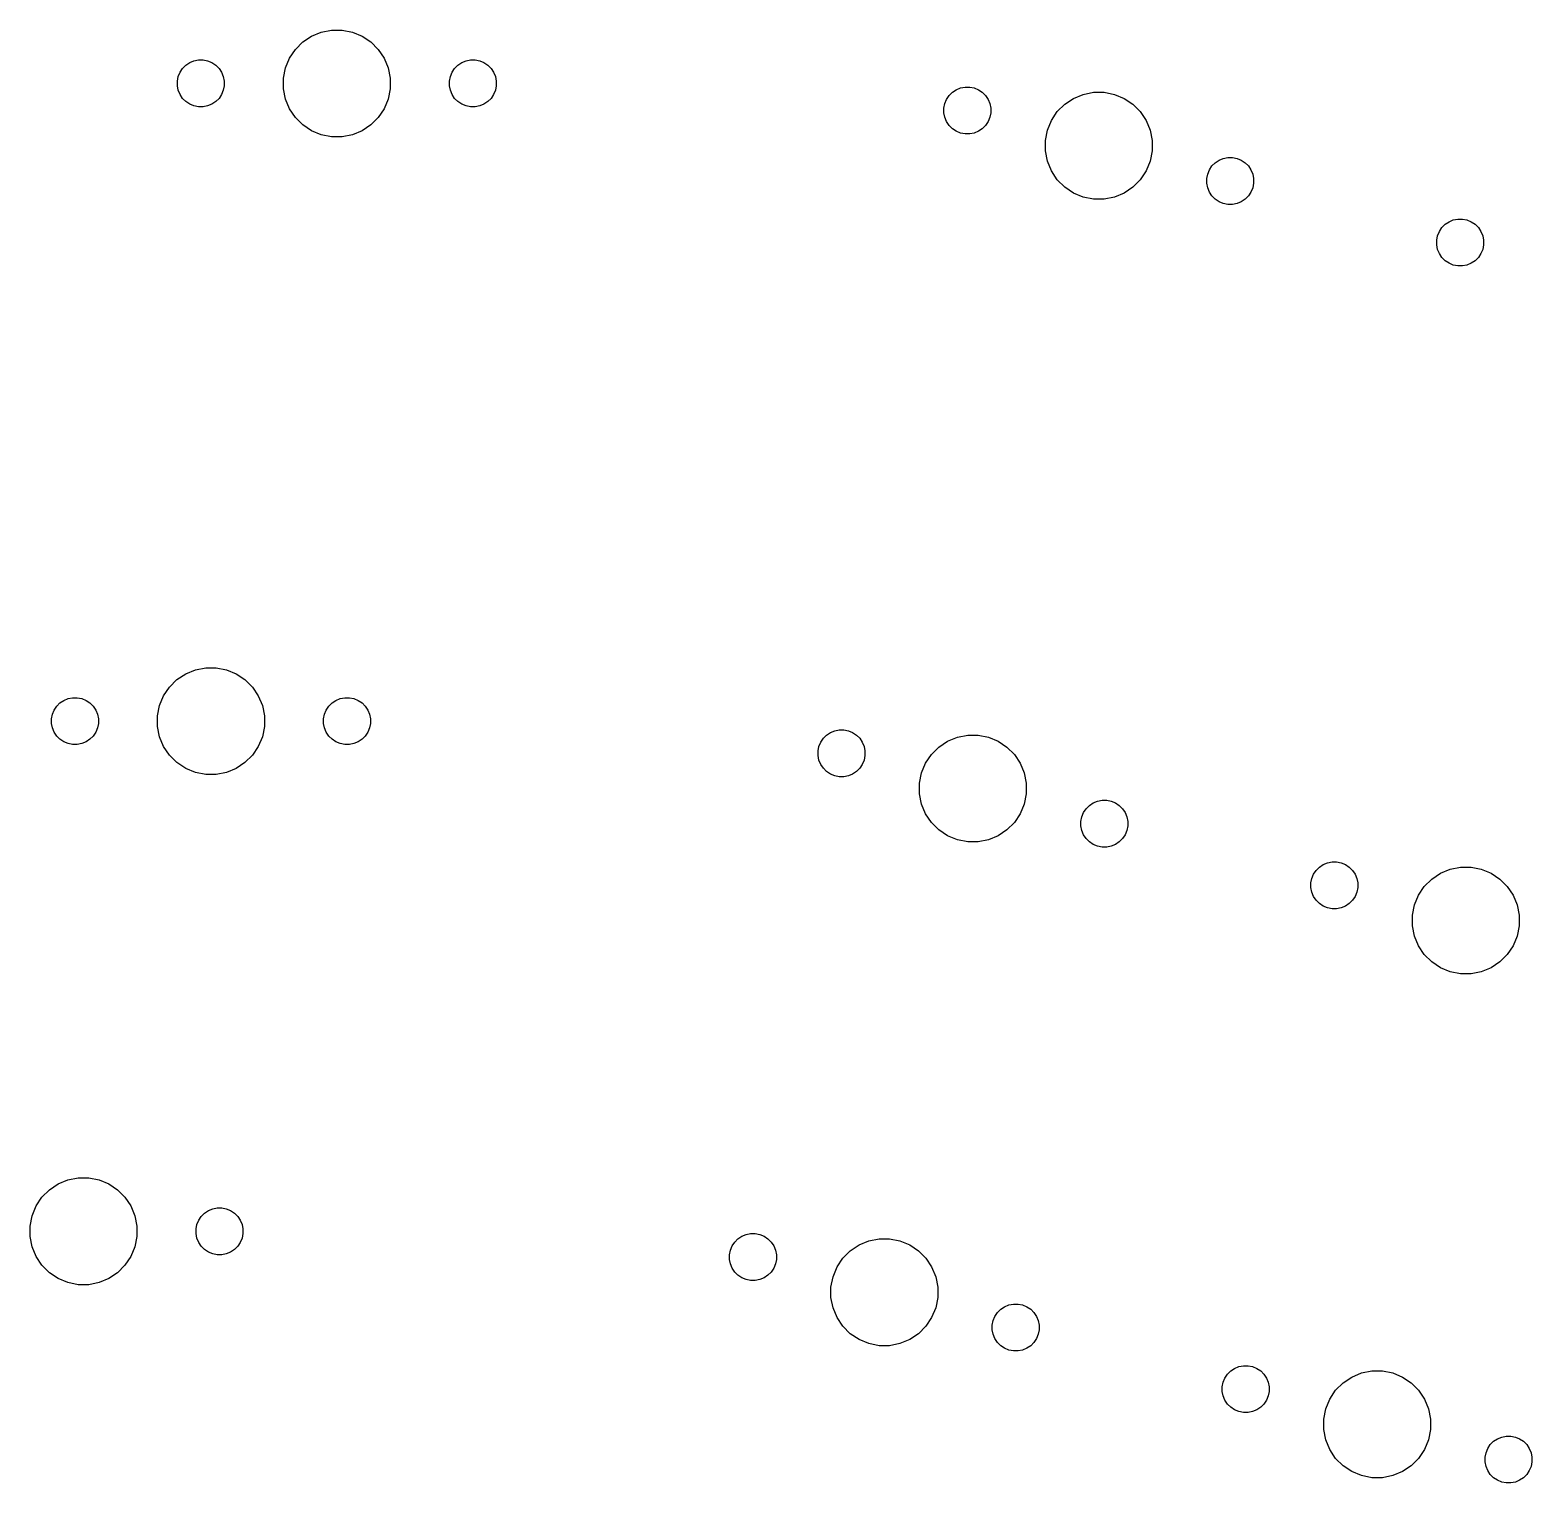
# Model space of a CAD drawing. Extents: x -26.1 to -7.5, y -7.6 to -2.3.
# Drawn here: x -19.169 to -16.961, y -4.59 to -2.454 of the extents above; entities that cross this region are included whole.
import ezdxf

# ---------------------------------------------------------------- set-up
doc = ezdxf.new("R2010")
doc.units = 0
doc.header["$MEASUREMENT"] = 0
doc.layers.add('BLACK', color=7, linetype='CONTINUOUS')

msp = doc.modelspace()

# ---------------------------------------------------------------- linework, layer by layer
at = {"layer": 'BLACK', "linetype": 'CONTINUOUS'}
for p, q in [((-18.7785, -2.48246), (-18.7675, -2.47153)), ((-18.7675, -2.47153), (-18.7547, -2.46293)), ((-18.7547, -2.46293), (-18.7404, -2.45702)), ((-18.7404, -2.45702), (-18.7252, -2.454)), ((-18.7252, -2.454), (-18.7098, -2.454)), ((-18.7098, -2.454), (-18.6946, -2.45702)), ((-18.6946, -2.45702), (-18.6803, -2.46293)), ((-18.6803, -2.46293), (-18.6675, -2.47153)), ((-18.6675, -2.47153), (-18.6565, -2.48246)), ((-18.7871, -2.49532), (-18.7785, -2.48246)), ((-18.6565, -2.48246), (-18.6479, -2.49532)), ((-18.9506, -2.52245), (-18.948, -2.51618)), ((-18.948, -2.51618), (-18.9443, -2.51054)), ((-18.9443, -2.51054), (-18.9395, -2.50574)), ((-18.9395, -2.50574), (-18.9338, -2.50197)), ((-18.9338, -2.50197), (-18.9275, -2.49938)), ((-18.9275, -2.49938), (-18.9209, -2.49805)), ((-18.9209, -2.49805), (-18.9141, -2.49805)), ((-18.9141, -2.49805), (-18.9075, -2.49938)), ((-18.9075, -2.49938), (-18.9012, -2.50197)), ((-18.9012, -2.50197), (-18.8955, -2.50574)), ((-18.8955, -2.50574), (-18.8907, -2.51054)), ((-18.8907, -2.51054), (-18.887, -2.51618)), ((-18.887, -2.51618), (-18.8844, -2.52245)), ((-18.796, -2.52477), (-18.793, -2.5096)), ((-18.793, -2.5096), (-18.7871, -2.49532)), ((-18.6479, -2.49532), (-18.642, -2.5096)), ((-18.642, -2.5096), (-18.639, -2.52477)), ((-18.5506, -2.52245), (-18.548, -2.51618)), ((-18.548, -2.51618), (-18.5443, -2.51054)), ((-18.5443, -2.51054), (-18.5395, -2.50574)), ((-18.5395, -2.50574), (-18.5338, -2.50197)), ((-18.5338, -2.50197), (-18.5275, -2.49938)), ((-18.5275, -2.49938), (-18.5209, -2.49805)), ((-18.5209, -2.49805), (-18.5141, -2.49805)), ((-18.5141, -2.49805), (-18.5075, -2.49938)), ((-18.5075, -2.49938), (-18.5012, -2.50197)), ((-18.5012, -2.50197), (-18.4955, -2.50574)), ((-18.4955, -2.50574), (-18.4907, -2.51054)), ((-18.4907, -2.51054), (-18.487, -2.51618)), ((-18.487, -2.51618), (-18.4844, -2.52245)), ((-18.9519, -2.52911), (-18.9506, -2.52245)), ((-18.9519, -2.53589), (-18.9519, -2.52911)), ((-18.9506, -2.54255), (-18.9519, -2.53589)), ((-18.8844, -2.52245), (-18.8831, -2.52911)), ((-18.8831, -2.53589), (-18.8844, -2.54255)), ((-18.8831, -2.52911), (-18.8831, -2.53589)), ((-18.796, -2.54023), (-18.796, -2.52477)), ((-18.639, -2.52477), (-18.639, -2.54023)), ((-18.5519, -2.52911), (-18.5506, -2.52245)), ((-18.5519, -2.53589), (-18.5519, -2.52911)), ((-18.5506, -2.54255), (-18.5519, -2.53589)), ((-18.4844, -2.52245), (-18.4831, -2.52911)), ((-18.4831, -2.53589), (-18.4844, -2.54255)), ((-18.4831, -2.52911), (-18.4831, -2.53589)), ((-17.8006, -2.53915), (-17.794, -2.53782)), ((-17.794, -2.53782), (-17.7872, -2.53782)), ((-17.7872, -2.53782), (-17.7805, -2.53915)), ((-18.948, -2.54882), (-18.9506, -2.54255)), ((-18.9443, -2.55446), (-18.948, -2.54882)), ((-18.9395, -2.55926), (-18.9443, -2.55446)), ((-18.9338, -2.56303), (-18.9395, -2.55926)), ((-18.8955, -2.55926), (-18.9012, -2.56303)), ((-18.8907, -2.55446), (-18.8955, -2.55926)), ((-18.887, -2.54882), (-18.8907, -2.55446)), ((-18.8844, -2.54255), (-18.887, -2.54882)), ((-18.793, -2.5554), (-18.796, -2.54023)), ((-18.7871, -2.56968), (-18.793, -2.5554)), ((-18.642, -2.5554), (-18.6479, -2.56968)), ((-18.639, -2.54023), (-18.642, -2.5554)), ((-18.548, -2.54882), (-18.5506, -2.54255)), ((-18.5443, -2.55446), (-18.548, -2.54882)), ((-18.5395, -2.55926), (-18.5443, -2.55446)), ((-18.5338, -2.56303), (-18.5395, -2.55926)), ((-18.4955, -2.55926), (-18.5012, -2.56303)), ((-18.4907, -2.55446), (-18.4955, -2.55926)), ((-18.487, -2.54882), (-18.4907, -2.55446)), ((-18.4844, -2.54255), (-18.487, -2.54882)), ((-17.8237, -2.56222), (-17.8211, -2.55595)), ((-17.8211, -2.55595), (-17.8173, -2.55031)), ((-17.8173, -2.55031), (-17.8125, -2.54551)), ((-17.8125, -2.54551), (-17.8069, -2.54174)), ((-17.8069, -2.54174), (-17.8006, -2.53915)), ((-17.7805, -2.53915), (-17.7743, -2.54174)), ((-17.7743, -2.54174), (-17.7686, -2.54551)), ((-17.7686, -2.54551), (-17.7638, -2.55031)), ((-17.7638, -2.55031), (-17.76, -2.55595)), ((-17.76, -2.55595), (-17.7575, -2.56222)), ((-17.6474, -2.56306), (-17.6346, -2.55447)), ((-17.6346, -2.55447), (-17.6203, -2.54855)), ((-17.6203, -2.54855), (-17.6051, -2.54554)), ((-17.6051, -2.54554), (-17.5897, -2.54554)), ((-17.5897, -2.54554), (-17.5745, -2.54855)), ((-17.5745, -2.54855), (-17.5602, -2.55447)), ((-17.5602, -2.55447), (-17.5474, -2.56306)), ((-18.9275, -2.56562), (-18.9338, -2.56303)), ((-18.9209, -2.56695), (-18.9275, -2.56562)), ((-18.9141, -2.56695), (-18.9209, -2.56695)), ((-18.9075, -2.56562), (-18.9141, -2.56695)), ((-18.9012, -2.56303), (-18.9075, -2.56562)), ((-18.7785, -2.58254), (-18.7871, -2.56968)), ((-18.7675, -2.59347), (-18.7785, -2.58254)), ((-18.6565, -2.58254), (-18.6675, -2.59347)), ((-18.6479, -2.56968), (-18.6565, -2.58254)), ((-18.5275, -2.56562), (-18.5338, -2.56303)), ((-18.5209, -2.56695), (-18.5275, -2.56562)), ((-18.5141, -2.56695), (-18.5209, -2.56695)), ((-18.5075, -2.56562), (-18.5141, -2.56695)), ((-18.5012, -2.56303), (-18.5075, -2.56562)), ((-17.825, -2.56888), (-17.8237, -2.56222)), ((-17.825, -2.57566), (-17.825, -2.56888)), ((-17.8237, -2.58232), (-17.825, -2.57566)), ((-17.8211, -2.58859), (-17.8237, -2.58232)), ((-17.7575, -2.58232), (-17.76, -2.58859)), ((-17.7575, -2.56222), (-17.7561, -2.56888)), ((-17.7561, -2.57566), (-17.7575, -2.58232)), ((-17.7561, -2.56888), (-17.7561, -2.57566)), ((-17.667, -2.58685), (-17.6584, -2.57399)), ((-17.6584, -2.57399), (-17.6474, -2.56306)), ((-17.5474, -2.56306), (-17.5364, -2.57399)), ((-17.5364, -2.57399), (-17.5278, -2.58685)), ((-18.7547, -2.60207), (-18.7675, -2.59347)), ((-18.7404, -2.60798), (-18.7547, -2.60207)), ((-18.6803, -2.60207), (-18.6946, -2.60798)), ((-18.6675, -2.59347), (-18.6803, -2.60207)), ((-17.8173, -2.59423), (-17.8211, -2.58859)), ((-17.8125, -2.59903), (-17.8173, -2.59423)), ((-17.8069, -2.6028), (-17.8125, -2.59903)), ((-17.8006, -2.6054), (-17.8069, -2.6028)), ((-17.7743, -2.6028), (-17.7805, -2.6054)), ((-17.7686, -2.59903), (-17.7743, -2.6028)), ((-17.7638, -2.59423), (-17.7686, -2.59903)), ((-17.76, -2.58859), (-17.7638, -2.59423)), ((-17.6759, -2.6163), (-17.6729, -2.60114)), ((-17.6729, -2.60114), (-17.667, -2.58685)), ((-17.5278, -2.58685), (-17.5219, -2.60114)), ((-17.5219, -2.60114), (-17.5189, -2.6163)), ((-18.7252, -2.611), (-18.7404, -2.60798)), ((-18.7098, -2.611), (-18.7252, -2.611)), ((-18.6946, -2.60798), (-18.7098, -2.611)), ((-17.794, -2.60672), (-17.8006, -2.6054)), ((-17.7872, -2.60672), (-17.794, -2.60672)), ((-17.7805, -2.6054), (-17.7872, -2.60672)), ((-17.6759, -2.63177), (-17.6759, -2.6163)), ((-17.5189, -2.6163), (-17.5189, -2.63177)), ((-17.6729, -2.64693), (-17.6759, -2.63177)), ((-17.667, -2.66122), (-17.6729, -2.64693)), ((-17.5219, -2.64693), (-17.5278, -2.66122)), ((-17.5189, -2.63177), (-17.5219, -2.64693)), ((-17.431, -2.65384), (-17.4262, -2.64904)), ((-17.4262, -2.64904), (-17.4205, -2.64527)), ((-17.4205, -2.64527), (-17.4143, -2.64267)), ((-17.4143, -2.64267), (-17.4076, -2.64135)), ((-17.4076, -2.64135), (-17.4008, -2.64135)), ((-17.4008, -2.64135), (-17.3942, -2.64267)), ((-17.3942, -2.64267), (-17.3879, -2.64527)), ((-17.3879, -2.64527), (-17.3822, -2.64904)), ((-17.3822, -2.64904), (-17.3774, -2.65384)), ((-17.6584, -2.67408), (-17.667, -2.66122)), ((-17.5278, -2.66122), (-17.5364, -2.67408)), ((-17.4387, -2.67241), (-17.4373, -2.66575)), ((-17.4373, -2.66575), (-17.4347, -2.65948)), ((-17.4347, -2.65948), (-17.431, -2.65384)), ((-17.3774, -2.65384), (-17.3737, -2.65948)), ((-17.3737, -2.65948), (-17.3711, -2.66575)), ((-17.3711, -2.66575), (-17.3698, -2.67241)), ((-17.6474, -2.68501), (-17.6584, -2.67408)), ((-17.6346, -2.6936), (-17.6474, -2.68501)), ((-17.6203, -2.69952), (-17.6346, -2.6936)), ((-17.5602, -2.6936), (-17.5745, -2.69952)), ((-17.5474, -2.68501), (-17.5602, -2.6936)), ((-17.5364, -2.67408), (-17.5474, -2.68501)), ((-17.4387, -2.67919), (-17.4387, -2.67241)), ((-17.4373, -2.68585), (-17.4387, -2.67919)), ((-17.4347, -2.69212), (-17.4373, -2.68585)), ((-17.431, -2.69776), (-17.4347, -2.69212)), ((-17.3737, -2.69212), (-17.3774, -2.69776)), ((-17.3711, -2.68585), (-17.3737, -2.69212)), ((-17.3698, -2.67919), (-17.3711, -2.68585)), ((-17.3698, -2.67241), (-17.3698, -2.67919)), ((-17.6051, -2.70254), (-17.6203, -2.69952)), ((-17.5897, -2.70254), (-17.6051, -2.70254)), ((-17.5745, -2.69952), (-17.5897, -2.70254)), ((-17.4262, -2.70256), (-17.431, -2.69776)), ((-17.4205, -2.70633), (-17.4262, -2.70256)), ((-17.4143, -2.70892), (-17.4205, -2.70633)), ((-17.4076, -2.71025), (-17.4143, -2.70892)), ((-17.4008, -2.71025), (-17.4076, -2.71025)), ((-17.3942, -2.70892), (-17.4008, -2.71025)), ((-17.3879, -2.70633), (-17.3942, -2.70892)), ((-17.3822, -2.70256), (-17.3879, -2.70633)), ((-17.3774, -2.69776), (-17.3822, -2.70256)), ((-17.0881, -2.73963), (-17.0825, -2.73586)), ((-17.0825, -2.73586), (-17.0762, -2.73326)), ((-17.0762, -2.73326), (-17.0695, -2.73194)), ((-17.0695, -2.73194), (-17.0627, -2.73194)), ((-17.0627, -2.73194), (-17.0561, -2.73326)), ((-17.0561, -2.73326), (-17.0498, -2.73586)), ((-17.0498, -2.73586), (-17.0442, -2.73963)), ((-17.1006, -2.76299), (-17.0993, -2.75634)), ((-17.0993, -2.75634), (-17.0967, -2.75007)), ((-17.0967, -2.75007), (-17.0929, -2.74443)), ((-17.0929, -2.74443), (-17.0881, -2.73963)), ((-17.0442, -2.73963), (-17.0394, -2.74443)), ((-17.0394, -2.74443), (-17.0356, -2.75007)), ((-17.0356, -2.75007), (-17.033, -2.75634)), ((-17.033, -2.75634), (-17.0317, -2.76299)), ((-17.1006, -2.76978), (-17.1006, -2.76299)), ((-17.0993, -2.77643), (-17.1006, -2.76978)), ((-17.0967, -2.7827), (-17.0993, -2.77643)), ((-17.033, -2.77643), (-17.0356, -2.7827)), ((-17.0317, -2.76978), (-17.033, -2.77643)), ((-17.0317, -2.76299), (-17.0317, -2.76978)), ((-17.0929, -2.78835), (-17.0967, -2.7827)), ((-17.0881, -2.79314), (-17.0929, -2.78835)), ((-17.0825, -2.79691), (-17.0881, -2.79314)), ((-17.0762, -2.79951), (-17.0825, -2.79691)), ((-17.0695, -2.80083), (-17.0762, -2.79951)), ((-17.0627, -2.80083), (-17.0695, -2.80083)), ((-17.0561, -2.79951), (-17.0627, -2.80083)), ((-17.0498, -2.79691), (-17.0561, -2.79951)), ((-17.0442, -2.79314), (-17.0498, -2.79691)), ((-17.0394, -2.78835), (-17.0442, -2.79314)), ((-17.0356, -2.7827), (-17.0394, -2.78835)), ((-18.9397, -3.40043), (-18.9254, -3.39452)), ((-18.9254, -3.39452), (-18.9102, -3.3915)), ((-18.9102, -3.3915), (-18.8948, -3.3915)), ((-18.8948, -3.3915), (-18.8796, -3.39452)), ((-18.8796, -3.39452), (-18.8653, -3.40043)), ((-18.9721, -3.43282), (-18.9635, -3.41996)), ((-18.9635, -3.41996), (-18.9525, -3.40903)), ((-18.9525, -3.40903), (-18.9397, -3.40043)), ((-18.8653, -3.40043), (-18.8525, -3.40903)), ((-18.8525, -3.40903), (-18.8415, -3.41996)), ((-18.8415, -3.41996), (-18.8329, -3.43282)), ((-19.1293, -3.44804), (-19.1245, -3.44324)), ((-19.1245, -3.44324), (-19.1188, -3.43947)), ((-19.1188, -3.43947), (-19.1125, -3.43688)), ((-19.1125, -3.43688), (-19.1059, -3.43555)), ((-19.1059, -3.43555), (-19.0991, -3.43555)), ((-19.0991, -3.43555), (-19.0925, -3.43688)), ((-19.0925, -3.43688), (-19.0862, -3.43947)), ((-19.0862, -3.43947), (-19.0805, -3.44324)), ((-19.0805, -3.44324), (-19.0757, -3.44804)), ((-18.978, -3.4471), (-18.9721, -3.43282)), ((-18.8329, -3.43282), (-18.827, -3.4471)), ((-18.7293, -3.44804), (-18.7245, -3.44324)), ((-18.7245, -3.44324), (-18.7188, -3.43947)), ((-18.7188, -3.43947), (-18.7125, -3.43688)), ((-18.7125, -3.43688), (-18.7059, -3.43555)), ((-18.7059, -3.43555), (-18.6991, -3.43555)), ((-18.6991, -3.43555), (-18.6925, -3.43688)), ((-18.6925, -3.43688), (-18.6862, -3.43947)), ((-18.6862, -3.43947), (-18.6805, -3.44324)), ((-18.6805, -3.44324), (-18.6757, -3.44804)), ((-19.1369, -3.46661), (-19.1356, -3.45995)), ((-19.1356, -3.45995), (-19.133, -3.45368)), ((-19.133, -3.45368), (-19.1293, -3.44804)), ((-19.0757, -3.44804), (-19.072, -3.45368)), ((-19.072, -3.45368), (-19.0694, -3.45995)), ((-19.0694, -3.45995), (-19.0681, -3.46661)), ((-18.981, -3.46227), (-18.978, -3.4471)), ((-18.981, -3.47773), (-18.981, -3.46227)), ((-18.827, -3.4471), (-18.824, -3.46227)), ((-18.824, -3.46227), (-18.824, -3.47773)), ((-18.7369, -3.46661), (-18.7356, -3.45995)), ((-18.7356, -3.45995), (-18.733, -3.45368)), ((-18.733, -3.45368), (-18.7293, -3.44804)), ((-18.6757, -3.44804), (-18.672, -3.45368)), ((-18.672, -3.45368), (-18.6694, -3.45995)), ((-18.6694, -3.45995), (-18.6681, -3.46661)), ((-19.1369, -3.47339), (-19.1369, -3.46661)), ((-19.1356, -3.48005), (-19.1369, -3.47339)), ((-19.133, -3.48632), (-19.1356, -3.48005)), ((-19.1293, -3.49196), (-19.133, -3.48632)), ((-19.072, -3.48632), (-19.0757, -3.49196)), ((-19.0694, -3.48005), (-19.072, -3.48632)), ((-19.0681, -3.47339), (-19.0694, -3.48005)), ((-19.0681, -3.46661), (-19.0681, -3.47339)), ((-18.978, -3.4929), (-18.981, -3.47773)), ((-18.824, -3.47773), (-18.827, -3.4929)), ((-18.7369, -3.47339), (-18.7369, -3.46661)), ((-18.7356, -3.48005), (-18.7369, -3.47339)), ((-18.733, -3.48632), (-18.7356, -3.48005)), ((-18.7293, -3.49196), (-18.733, -3.48632)), ((-18.672, -3.48632), (-18.6757, -3.49196)), ((-18.6694, -3.48005), (-18.672, -3.48632)), ((-18.6681, -3.47339), (-18.6694, -3.48005)), ((-18.6681, -3.46661), (-18.6681, -3.47339)), ((-17.9975, -3.49049), (-17.9919, -3.48672)), ((-17.9919, -3.48672), (-17.9856, -3.48413)), ((-17.9856, -3.48413), (-17.979, -3.4828)), ((-17.979, -3.4828), (-17.9722, -3.4828)), ((-17.9722, -3.4828), (-17.9655, -3.48413)), ((-17.9655, -3.48413), (-17.9593, -3.48672)), ((-17.9593, -3.48672), (-17.9536, -3.49049)), ((-19.1245, -3.49676), (-19.1293, -3.49196)), ((-19.1188, -3.50053), (-19.1245, -3.49676)), ((-19.1125, -3.50312), (-19.1188, -3.50053)), ((-19.1059, -3.50445), (-19.1125, -3.50312)), ((-19.0991, -3.50445), (-19.1059, -3.50445)), ((-19.0925, -3.50312), (-19.0991, -3.50445)), ((-19.0862, -3.50053), (-19.0925, -3.50312)), ((-19.0805, -3.49676), (-19.0862, -3.50053)), ((-19.0757, -3.49196), (-19.0805, -3.49676)), ((-18.9721, -3.50718), (-18.978, -3.4929)), ((-18.9635, -3.52004), (-18.9721, -3.50718)), ((-18.8329, -3.50718), (-18.8415, -3.52004)), ((-18.827, -3.4929), (-18.8329, -3.50718)), ((-18.7245, -3.49676), (-18.7293, -3.49196)), ((-18.7188, -3.50053), (-18.7245, -3.49676)), ((-18.7125, -3.50312), (-18.7188, -3.50053)), ((-18.7059, -3.50445), (-18.7125, -3.50312)), ((-18.6991, -3.50445), (-18.7059, -3.50445)), ((-18.6925, -3.50312), (-18.6991, -3.50445)), ((-18.6862, -3.50053), (-18.6925, -3.50312)), ((-18.6805, -3.49676), (-18.6862, -3.50053)), ((-18.6757, -3.49196), (-18.6805, -3.49676)), ((-18.01, -3.51386), (-18.0087, -3.5072)), ((-18.0087, -3.5072), (-18.0061, -3.50093)), ((-18.0061, -3.50093), (-18.0023, -3.49529)), ((-18.0023, -3.49529), (-17.9975, -3.49049)), ((-17.9536, -3.49049), (-17.9488, -3.49529)), ((-17.9488, -3.49529), (-17.945, -3.50093)), ((-17.945, -3.50093), (-17.9425, -3.5072)), ((-17.9425, -3.5072), (-17.9411, -3.51386)), ((-17.8434, -3.51897), (-17.8324, -3.50804)), ((-17.8324, -3.50804), (-17.8196, -3.49945)), ((-17.8196, -3.49945), (-17.8053, -3.49353)), ((-17.8053, -3.49353), (-17.7901, -3.49052)), ((-17.7901, -3.49052), (-17.7747, -3.49052)), ((-17.7747, -3.49052), (-17.7595, -3.49353)), ((-17.7595, -3.49353), (-17.7452, -3.49945)), ((-17.7452, -3.49945), (-17.7324, -3.50804)), ((-17.7324, -3.50804), (-17.7214, -3.51897)), ((-18.9525, -3.53097), (-18.9635, -3.52004)), ((-18.9397, -3.53957), (-18.9525, -3.53097)), ((-18.8525, -3.53097), (-18.8653, -3.53957)), ((-18.8415, -3.52004), (-18.8525, -3.53097)), ((-18.01, -3.52064), (-18.01, -3.51386)), ((-18.0087, -3.5273), (-18.01, -3.52064)), ((-18.0061, -3.53357), (-18.0087, -3.5273)), ((-17.9425, -3.5273), (-17.945, -3.53357)), ((-17.9411, -3.52064), (-17.9425, -3.5273)), ((-17.9411, -3.51386), (-17.9411, -3.52064)), ((-17.8579, -3.54612), (-17.852, -3.53183)), ((-17.852, -3.53183), (-17.8434, -3.51897)), ((-17.7214, -3.51897), (-17.7128, -3.53183)), ((-17.7128, -3.53183), (-17.7069, -3.54612)), ((-18.9254, -3.54548), (-18.9397, -3.53957)), ((-18.9102, -3.5485), (-18.9254, -3.54548)), ((-18.8948, -3.5485), (-18.9102, -3.5485)), ((-18.8796, -3.54548), (-18.8948, -3.5485)), ((-18.8653, -3.53957), (-18.8796, -3.54548)), ((-18.0023, -3.53921), (-18.0061, -3.53357)), ((-17.9975, -3.54401), (-18.0023, -3.53921)), ((-17.9919, -3.54778), (-17.9975, -3.54401)), ((-17.9856, -3.55038), (-17.9919, -3.54778)), ((-17.979, -3.5517), (-17.9856, -3.55038)), ((-17.9722, -3.5517), (-17.979, -3.5517)), ((-17.9655, -3.55038), (-17.9722, -3.5517)), ((-17.9593, -3.54778), (-17.9655, -3.55038)), ((-17.9536, -3.54401), (-17.9593, -3.54778)), ((-17.9488, -3.53921), (-17.9536, -3.54401)), ((-17.945, -3.53357), (-17.9488, -3.53921)), ((-17.8609, -3.56128), (-17.8579, -3.54612)), ((-17.7069, -3.54612), (-17.7039, -3.56128)), ((-17.8609, -3.57675), (-17.8609, -3.56128)), ((-17.8579, -3.59191), (-17.8609, -3.57675)), ((-17.7039, -3.57675), (-17.7069, -3.59191)), ((-17.7039, -3.56128), (-17.7039, -3.57675)), ((-17.852, -3.6062), (-17.8579, -3.59191)), ((-17.7069, -3.59191), (-17.7128, -3.6062)), ((-17.6197, -3.60446), (-17.616, -3.59882)), ((-17.616, -3.59882), (-17.6112, -3.59402)), ((-17.6112, -3.59402), (-17.6055, -3.59025)), ((-17.6055, -3.59025), (-17.5993, -3.58765)), ((-17.5993, -3.58765), (-17.5926, -3.58633)), ((-17.5926, -3.58633), (-17.5858, -3.58633)), ((-17.5858, -3.58633), (-17.5792, -3.58765)), ((-17.5792, -3.58765), (-17.5729, -3.59025)), ((-17.5729, -3.59025), (-17.5672, -3.59402)), ((-17.5672, -3.59402), (-17.5624, -3.59882)), ((-17.5624, -3.59882), (-17.5587, -3.60446)), ((-17.8434, -3.61906), (-17.852, -3.6062)), ((-17.8324, -3.62999), (-17.8434, -3.61906)), ((-17.7214, -3.61906), (-17.7324, -3.62999)), ((-17.7128, -3.6062), (-17.7214, -3.61906)), ((-17.6237, -3.61739), (-17.6223, -3.61073)), ((-17.6237, -3.62417), (-17.6237, -3.61739)), ((-17.6223, -3.61073), (-17.6197, -3.60446)), ((-17.5587, -3.60446), (-17.5561, -3.61073)), ((-17.5561, -3.61073), (-17.5548, -3.61739)), ((-17.5548, -3.61739), (-17.5548, -3.62417)), ((-17.8196, -3.63858), (-17.8324, -3.62999)), ((-17.8053, -3.6445), (-17.8196, -3.63858)), ((-17.7452, -3.63858), (-17.7595, -3.6445)), ((-17.7324, -3.62999), (-17.7452, -3.63858)), ((-17.6223, -3.63083), (-17.6237, -3.62417)), ((-17.6197, -3.6371), (-17.6223, -3.63083)), ((-17.616, -3.64274), (-17.6197, -3.6371)), ((-17.6112, -3.64754), (-17.616, -3.64274)), ((-17.5624, -3.64274), (-17.5672, -3.64754)), ((-17.5587, -3.6371), (-17.5624, -3.64274)), ((-17.5561, -3.63083), (-17.5587, -3.6371)), ((-17.5548, -3.62417), (-17.5561, -3.63083)), ((-17.7901, -3.64752), (-17.8053, -3.6445)), ((-17.7747, -3.64752), (-17.7901, -3.64752)), ((-17.7595, -3.6445), (-17.7747, -3.64752)), ((-17.6055, -3.65131), (-17.6112, -3.64754)), ((-17.5993, -3.6539), (-17.6055, -3.65131)), ((-17.5926, -3.65523), (-17.5993, -3.6539)), ((-17.5858, -3.65523), (-17.5926, -3.65523)), ((-17.5792, -3.6539), (-17.5858, -3.65523)), ((-17.5729, -3.65131), (-17.5792, -3.6539)), ((-17.5672, -3.64754), (-17.5729, -3.65131)), ((-17.2779, -3.68941), (-17.2731, -3.68461)), ((-17.2731, -3.68461), (-17.2675, -3.68084)), ((-17.2675, -3.68084), (-17.2612, -3.67824)), ((-17.2612, -3.67824), (-17.2545, -3.67692)), ((-17.2545, -3.67692), (-17.2477, -3.67692)), ((-17.2477, -3.67692), (-17.2411, -3.67824)), ((-17.2411, -3.67824), (-17.2348, -3.68084)), ((-17.2348, -3.68084), (-17.2292, -3.68461)), ((-17.2292, -3.68461), (-17.2244, -3.68941)), ((-17.0808, -3.68765), (-17.0657, -3.68463)), ((-17.0657, -3.68463), (-17.0502, -3.68463)), ((-17.0502, -3.68463), (-17.0351, -3.68765)), ((-17.2856, -3.70797), (-17.2843, -3.70132)), ((-17.2856, -3.71476), (-17.2856, -3.70797)), ((-17.2843, -3.70132), (-17.2817, -3.69505)), ((-17.2817, -3.69505), (-17.2779, -3.68941)), ((-17.2244, -3.68941), (-17.2206, -3.69505)), ((-17.2206, -3.69505), (-17.218, -3.70132)), ((-17.218, -3.70132), (-17.2167, -3.70797)), ((-17.2167, -3.70797), (-17.2167, -3.71476)), ((-17.1189, -3.71309), (-17.108, -3.70215)), ((-17.108, -3.70215), (-17.0951, -3.69356)), ((-17.0951, -3.69356), (-17.0808, -3.68765)), ((-17.0351, -3.68765), (-17.0208, -3.69356)), ((-17.0208, -3.69356), (-17.0079, -3.70215)), ((-17.0079, -3.70215), (-16.997, -3.71309)), ((-17.2843, -3.72141), (-17.2856, -3.71476)), ((-17.2817, -3.72768), (-17.2843, -3.72141)), ((-17.2779, -3.73333), (-17.2817, -3.72768)), ((-17.2206, -3.72768), (-17.2244, -3.73333)), ((-17.218, -3.72141), (-17.2206, -3.72768)), ((-17.2167, -3.71476), (-17.218, -3.72141)), ((-17.1334, -3.74023), (-17.1275, -3.72595)), ((-17.1275, -3.72595), (-17.1189, -3.71309)), ((-16.997, -3.71309), (-16.9884, -3.72595)), ((-16.9884, -3.72595), (-16.9825, -3.74023)), ((-17.2731, -3.73812), (-17.2779, -3.73333)), ((-17.2675, -3.74189), (-17.2731, -3.73812)), ((-17.2612, -3.74449), (-17.2675, -3.74189)), ((-17.2545, -3.74581), (-17.2612, -3.74449)), ((-17.2477, -3.74581), (-17.2545, -3.74581)), ((-17.2411, -3.74449), (-17.2477, -3.74581)), ((-17.2348, -3.74189), (-17.2411, -3.74449)), ((-17.2292, -3.73812), (-17.2348, -3.74189)), ((-17.2244, -3.73333), (-17.2292, -3.73812)), ((-17.1364, -3.7554), (-17.1334, -3.74023)), ((-16.9825, -3.74023), (-16.9794, -3.7554)), ((-17.1364, -3.77086), (-17.1364, -3.7554)), ((-17.1334, -3.78603), (-17.1364, -3.77086)), ((-16.9794, -3.77086), (-16.9825, -3.78603)), ((-16.9794, -3.7554), (-16.9794, -3.77086)), ((-17.1275, -3.80031), (-17.1334, -3.78603)), ((-16.9825, -3.78603), (-16.9884, -3.80031)), ((-17.1189, -3.81317), (-17.1275, -3.80031)), ((-17.108, -3.8241), (-17.1189, -3.81317)), ((-16.997, -3.81317), (-17.0079, -3.8241)), ((-16.9884, -3.80031), (-16.997, -3.81317)), ((-17.0951, -3.8327), (-17.108, -3.8241)), ((-17.0808, -3.83861), (-17.0951, -3.8327)), ((-17.0657, -3.84163), (-17.0808, -3.83861)), ((-17.0502, -3.84163), (-17.0657, -3.84163)), ((-17.0351, -3.83861), (-17.0502, -3.84163)), ((-17.0208, -3.8327), (-17.0351, -3.83861)), ((-17.0079, -3.8241), (-17.0208, -3.8327)), ((-19.14, -4.15903), (-19.1272, -4.15043)), ((-19.1272, -4.15043), (-19.1129, -4.14452)), ((-19.1129, -4.14452), (-19.0977, -4.1415)), ((-19.0977, -4.1415), (-19.0823, -4.1415)), ((-19.0823, -4.1415), (-19.0671, -4.14452)), ((-19.0671, -4.14452), (-19.0528, -4.15043)), ((-19.0528, -4.15043), (-19.04, -4.15903)), ((-19.1596, -4.18282), (-19.151, -4.16996)), ((-19.151, -4.16996), (-19.14, -4.15903)), ((-19.04, -4.15903), (-19.029, -4.16996)), ((-19.029, -4.16996), (-19.0204, -4.18282)), ((-19.1655, -4.1971), (-19.1596, -4.18282)), ((-19.0204, -4.18282), (-19.0145, -4.1971)), ((-18.9168, -4.19804), (-18.912, -4.19324)), ((-18.912, -4.19324), (-18.9063, -4.18947)), ((-18.9063, -4.18947), (-18.9, -4.18688)), ((-18.9, -4.18688), (-18.8934, -4.18555)), ((-18.8934, -4.18555), (-18.8866, -4.18555)), ((-18.8866, -4.18555), (-18.88, -4.18688)), ((-18.88, -4.18688), (-18.8737, -4.18947)), ((-18.8737, -4.18947), (-18.868, -4.19324)), ((-18.868, -4.19324), (-18.8632, -4.19804)), ((-19.1685, -4.21227), (-19.1655, -4.1971)), ((-19.1685, -4.22773), (-19.1685, -4.21227)), ((-19.0145, -4.1971), (-19.0115, -4.21227)), ((-19.0115, -4.21227), (-19.0115, -4.22773)), ((-18.9244, -4.21661), (-18.9231, -4.20995)), ((-18.9244, -4.22339), (-18.9244, -4.21661)), ((-18.9231, -4.20995), (-18.9205, -4.20368)), ((-18.9205, -4.20368), (-18.9168, -4.19804)), ((-18.8632, -4.19804), (-18.8595, -4.20368)), ((-18.8595, -4.20368), (-18.8569, -4.20995)), ((-18.8569, -4.20995), (-18.8556, -4.21661)), ((-18.8556, -4.21661), (-18.8556, -4.22339)), ((-19.1655, -4.2429), (-19.1685, -4.22773)), ((-19.0115, -4.22773), (-19.0145, -4.2429)), ((-18.9231, -4.23005), (-18.9244, -4.22339)), ((-18.9205, -4.23632), (-18.9231, -4.23005)), ((-18.9168, -4.24196), (-18.9205, -4.23632)), ((-18.8595, -4.23632), (-18.8632, -4.24196)), ((-18.8569, -4.23005), (-18.8595, -4.23632)), ((-18.8556, -4.22339), (-18.8569, -4.23005)), ((-18.1363, -4.2416), (-18.1326, -4.23596)), ((-18.1326, -4.23596), (-18.1278, -4.23116)), ((-18.1278, -4.23116), (-18.1221, -4.22739)), ((-18.1221, -4.22739), (-18.1159, -4.2248)), ((-18.1159, -4.2248), (-18.1092, -4.22347)), ((-18.1092, -4.22347), (-18.1024, -4.22347)), ((-18.1024, -4.22347), (-18.0958, -4.2248)), ((-18.0958, -4.2248), (-18.0895, -4.22739)), ((-18.0895, -4.22739), (-18.0839, -4.23116)), ((-18.0839, -4.23116), (-18.0791, -4.23596)), ((-18.0791, -4.23596), (-18.0753, -4.2416)), ((-17.9498, -4.24012), (-17.9355, -4.2342)), ((-17.9355, -4.2342), (-17.9204, -4.23119)), ((-17.9204, -4.23119), (-17.9049, -4.23119)), ((-17.9049, -4.23119), (-17.8897, -4.2342)), ((-17.8897, -4.2342), (-17.8754, -4.24012)), ((-19.1596, -4.25718), (-19.1655, -4.2429)), ((-19.151, -4.27004), (-19.1596, -4.25718)), ((-19.0204, -4.25718), (-19.029, -4.27004)), ((-19.0145, -4.2429), (-19.0204, -4.25718)), ((-18.912, -4.24676), (-18.9168, -4.24196)), ((-18.9063, -4.25053), (-18.912, -4.24676)), ((-18.9, -4.25312), (-18.9063, -4.25053)), ((-18.8934, -4.25445), (-18.9, -4.25312)), ((-18.8866, -4.25445), (-18.8934, -4.25445)), ((-18.88, -4.25312), (-18.8866, -4.25445)), ((-18.8737, -4.25053), (-18.88, -4.25312)), ((-18.868, -4.24676), (-18.8737, -4.25053)), ((-18.8632, -4.24196), (-18.868, -4.24676)), ((-18.1403, -4.25453), (-18.1389, -4.24787)), ((-18.1403, -4.26131), (-18.1403, -4.25453)), ((-18.1389, -4.24787), (-18.1363, -4.2416)), ((-18.0753, -4.2416), (-18.0727, -4.24787)), ((-18.0727, -4.24787), (-18.0714, -4.25453)), ((-18.0714, -4.25453), (-18.0714, -4.26131)), ((-17.9822, -4.2725), (-17.9736, -4.25964)), ((-17.9736, -4.25964), (-17.9627, -4.24871)), ((-17.9627, -4.24871), (-17.9498, -4.24012)), ((-17.8754, -4.24012), (-17.8626, -4.24871)), ((-17.8626, -4.24871), (-17.8517, -4.25964)), ((-17.8517, -4.25964), (-17.8431, -4.2725)), ((-19.14, -4.28097), (-19.151, -4.27004)), ((-19.1272, -4.28957), (-19.14, -4.28097)), ((-19.04, -4.28097), (-19.0528, -4.28957)), ((-19.029, -4.27004), (-19.04, -4.28097)), ((-18.1389, -4.26797), (-18.1403, -4.26131)), ((-18.1363, -4.27424), (-18.1389, -4.26797)), ((-18.1326, -4.27988), (-18.1363, -4.27424)), ((-18.1278, -4.28468), (-18.1326, -4.27988)), ((-18.0791, -4.27988), (-18.0839, -4.28468)), ((-18.0753, -4.27424), (-18.0791, -4.27988)), ((-18.0727, -4.26797), (-18.0753, -4.27424)), ((-18.0714, -4.26131), (-18.0727, -4.26797)), ((-17.9881, -4.28679), (-17.9822, -4.2725)), ((-17.8431, -4.2725), (-17.8371, -4.28679)), ((-19.1129, -4.29548), (-19.1272, -4.28957)), ((-19.0977, -4.2985), (-19.1129, -4.29548)), ((-19.0823, -4.2985), (-19.0977, -4.2985)), ((-19.0671, -4.29548), (-19.0823, -4.2985)), ((-19.0528, -4.28957), (-19.0671, -4.29548)), ((-18.1221, -4.28845), (-18.1278, -4.28468)), ((-18.1159, -4.29105), (-18.1221, -4.28845)), ((-18.1092, -4.29237), (-18.1159, -4.29105)), ((-18.1024, -4.29237), (-18.1092, -4.29237)), ((-18.0958, -4.29105), (-18.1024, -4.29237)), ((-18.0895, -4.28845), (-18.0958, -4.29105)), ((-18.0839, -4.28468), (-18.0895, -4.28845)), ((-17.9911, -4.30195), (-17.9881, -4.28679)), ((-17.9911, -4.31742), (-17.9911, -4.30195)), ((-17.8371, -4.28679), (-17.8341, -4.30195)), ((-17.8341, -4.30195), (-17.8341, -4.31742)), ((-17.9881, -4.33258), (-17.9911, -4.31742)), ((-17.8341, -4.31742), (-17.8371, -4.33258)), ((-17.7295, -4.32832), (-17.7228, -4.327)), ((-17.7228, -4.327), (-17.7161, -4.327)), ((-17.7161, -4.327), (-17.7094, -4.32832)), ((-17.9822, -4.34687), (-17.9881, -4.33258)), ((-17.9736, -4.35973), (-17.9822, -4.34687)), ((-17.8431, -4.34687), (-17.8517, -4.35973)), ((-17.8371, -4.33258), (-17.8431, -4.34687)), ((-17.7526, -4.3514), (-17.75, -4.34513)), ((-17.75, -4.34513), (-17.7462, -4.33949)), ((-17.7462, -4.33949), (-17.7414, -4.33469)), ((-17.7414, -4.33469), (-17.7358, -4.33092)), ((-17.7358, -4.33092), (-17.7295, -4.32832)), ((-17.7094, -4.32832), (-17.7031, -4.33092)), ((-17.7031, -4.33092), (-17.6975, -4.33469)), ((-17.6975, -4.33469), (-17.6927, -4.33949)), ((-17.6927, -4.33949), (-17.6889, -4.34513)), ((-17.6889, -4.34513), (-17.6863, -4.3514)), ((-17.9627, -4.37066), (-17.9736, -4.35973)), ((-17.9498, -4.37925), (-17.9627, -4.37066)), ((-17.8626, -4.37066), (-17.8754, -4.37925)), ((-17.8517, -4.35973), (-17.8626, -4.37066)), ((-17.7539, -4.35806), (-17.7526, -4.3514)), ((-17.7539, -4.36484), (-17.7539, -4.35806)), ((-17.7526, -4.3715), (-17.7539, -4.36484)), ((-17.75, -4.37777), (-17.7526, -4.3715)), ((-17.6863, -4.3715), (-17.6889, -4.37777)), ((-17.6863, -4.3514), (-17.685, -4.35806)), ((-17.685, -4.36484), (-17.6863, -4.3715)), ((-17.685, -4.35806), (-17.685, -4.36484)), ((-17.9355, -4.38517), (-17.9498, -4.37925)), ((-17.9204, -4.38819), (-17.9355, -4.38517)), ((-17.9049, -4.38819), (-17.9204, -4.38819)), ((-17.8897, -4.38517), (-17.9049, -4.38819)), ((-17.8754, -4.37925), (-17.8897, -4.38517)), ((-17.7462, -4.38341), (-17.75, -4.37777)), ((-17.7414, -4.38821), (-17.7462, -4.38341)), ((-17.7358, -4.39198), (-17.7414, -4.38821)), ((-17.7295, -4.39457), (-17.7358, -4.39198)), ((-17.7031, -4.39198), (-17.7094, -4.39457)), ((-17.6975, -4.38821), (-17.7031, -4.39198)), ((-17.6927, -4.38341), (-17.6975, -4.38821)), ((-17.6889, -4.37777), (-17.6927, -4.38341)), ((-17.7228, -4.3959), (-17.7295, -4.39457)), ((-17.7161, -4.3959), (-17.7228, -4.3959)), ((-17.7094, -4.39457), (-17.7161, -4.3959)), ((-17.4145, -4.44199), (-17.4119, -4.43572)), ((-17.4119, -4.43572), (-17.4081, -4.43008)), ((-17.4081, -4.43008), (-17.4033, -4.42528)), ((-17.4033, -4.42528), (-17.3977, -4.42151)), ((-17.3977, -4.42151), (-17.3914, -4.41891)), ((-17.3914, -4.41891), (-17.3848, -4.41759)), ((-17.3848, -4.41759), (-17.378, -4.41759)), ((-17.378, -4.41759), (-17.3713, -4.41891)), ((-17.3713, -4.41891), (-17.3651, -4.42151)), ((-17.3651, -4.42151), (-17.3594, -4.42528)), ((-17.3594, -4.42528), (-17.3546, -4.43008)), ((-17.3546, -4.43008), (-17.3508, -4.43572)), ((-17.3508, -4.43572), (-17.3482, -4.44199)), ((-17.2382, -4.44282), (-17.2254, -4.43423)), ((-17.2254, -4.43423), (-17.2111, -4.42832)), ((-17.2111, -4.42832), (-17.1959, -4.4253)), ((-17.1959, -4.4253), (-17.1805, -4.4253)), ((-17.1805, -4.4253), (-17.1653, -4.42832)), ((-17.1653, -4.42832), (-17.151, -4.43423)), ((-17.151, -4.43423), (-17.1381, -4.44282)), ((-17.4158, -4.44864), (-17.4145, -4.44199)), ((-17.4158, -4.45543), (-17.4158, -4.44864)), ((-17.4145, -4.46208), (-17.4158, -4.45543)), ((-17.3482, -4.44199), (-17.3469, -4.44864)), ((-17.3469, -4.45543), (-17.3482, -4.46208)), ((-17.3469, -4.44864), (-17.3469, -4.45543)), ((-17.2577, -4.46662), (-17.2492, -4.45376)), ((-17.2492, -4.45376), (-17.2382, -4.44282)), ((-17.1381, -4.44282), (-17.1272, -4.45376)), ((-17.1272, -4.45376), (-17.1186, -4.46662)), ((-17.4119, -4.46835), (-17.4145, -4.46208)), ((-17.4081, -4.474), (-17.4119, -4.46835)), ((-17.4033, -4.47879), (-17.4081, -4.474)), ((-17.3977, -4.48256), (-17.4033, -4.47879)), ((-17.3594, -4.47879), (-17.3651, -4.48256)), ((-17.3546, -4.474), (-17.3594, -4.47879)), ((-17.3508, -4.46835), (-17.3546, -4.474)), ((-17.3482, -4.46208), (-17.3508, -4.46835)), ((-17.2667, -4.49607), (-17.2637, -4.4809)), ((-17.2637, -4.4809), (-17.2577, -4.46662)), ((-17.1186, -4.46662), (-17.1127, -4.4809)), ((-17.1127, -4.4809), (-17.1097, -4.49607)), ((-17.3914, -4.48516), (-17.3977, -4.48256)), ((-17.3848, -4.48648), (-17.3914, -4.48516)), ((-17.378, -4.48648), (-17.3848, -4.48648)), ((-17.3713, -4.48516), (-17.378, -4.48648)), ((-17.3651, -4.48256), (-17.3713, -4.48516)), ((-17.2667, -4.51153), (-17.2667, -4.49607)), ((-17.1097, -4.49607), (-17.1097, -4.51153)), ((-17.2637, -4.5267), (-17.2667, -4.51153)), ((-17.1097, -4.51153), (-17.1127, -4.5267)), ((-17.017, -4.5288), (-17.0113, -4.52503)), ((-17.0113, -4.52503), (-17.005, -4.52244)), ((-17.005, -4.52244), (-16.9984, -4.52111)), ((-16.9984, -4.52111), (-16.9916, -4.52111)), ((-16.9916, -4.52111), (-16.985, -4.52244)), ((-16.985, -4.52244), (-16.9787, -4.52503)), ((-16.9787, -4.52503), (-16.973, -4.5288)), ((-17.2577, -4.54098), (-17.2637, -4.5267)), ((-17.2492, -4.55384), (-17.2577, -4.54098)), ((-17.1186, -4.54098), (-17.1272, -4.55384)), ((-17.1127, -4.5267), (-17.1186, -4.54098)), ((-17.0294, -4.55217), (-17.0281, -4.54551)), ((-17.0281, -4.54551), (-17.0255, -4.53925)), ((-17.0255, -4.53925), (-17.0218, -4.5336)), ((-17.0218, -4.5336), (-17.017, -4.5288)), ((-16.973, -4.5288), (-16.9682, -4.5336)), ((-16.9682, -4.5336), (-16.9645, -4.53925)), ((-16.9645, -4.53925), (-16.9619, -4.54551)), ((-16.9619, -4.54551), (-16.9606, -4.55217)), ((-17.2382, -4.56477), (-17.2492, -4.55384)), ((-17.2254, -4.57337), (-17.2382, -4.56477)), ((-17.1381, -4.56477), (-17.151, -4.57337)), ((-17.1272, -4.55384), (-17.1381, -4.56477)), ((-17.0294, -4.55896), (-17.0294, -4.55217)), ((-17.0281, -4.56561), (-17.0294, -4.55896)), ((-17.0255, -4.57188), (-17.0281, -4.56561)), ((-16.9619, -4.56561), (-16.9645, -4.57188)), ((-16.9606, -4.55896), (-16.9619, -4.56561)), ((-16.9606, -4.55217), (-16.9606, -4.55896)), ((-17.2111, -4.57928), (-17.2254, -4.57337)), ((-17.1959, -4.5823), (-17.2111, -4.57928)), ((-17.1805, -4.5823), (-17.1959, -4.5823)), ((-17.1653, -4.57928), (-17.1805, -4.5823)), ((-17.151, -4.57337), (-17.1653, -4.57928)), ((-17.0218, -4.57752), (-17.0255, -4.57188)), ((-17.017, -4.58232), (-17.0218, -4.57752)), ((-17.0113, -4.58609), (-17.017, -4.58232)), ((-17.005, -4.58869), (-17.0113, -4.58609)), ((-16.9984, -4.59001), (-17.005, -4.58869)), ((-16.9916, -4.59001), (-16.9984, -4.59001)), ((-16.985, -4.58869), (-16.9916, -4.59001)), ((-16.9787, -4.58609), (-16.985, -4.58869)), ((-16.973, -4.58232), (-16.9787, -4.58609)), ((-16.9682, -4.57752), (-16.973, -4.58232)), ((-16.9645, -4.57188), (-16.9682, -4.57752))]:
    msp.add_line(p, q, dxfattribs=at)

doc.saveas('drawing.dxf')
